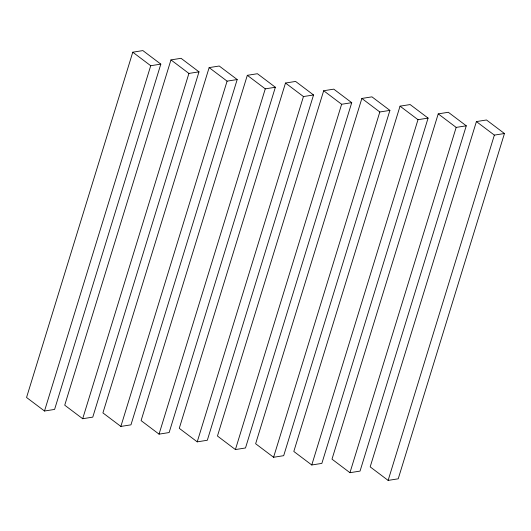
<?xml version="1.0" encoding="UTF-8"?>
<svg xmlns="http://www.w3.org/2000/svg" width="531" height="531" viewBox="0 0 531 531"><rect width="100%" height="100%" fill="white"/><g stroke="black" fill="none" stroke-linecap="round" stroke-linejoin="round"><path stroke-width="0.8" d="M132.777 52.191L26.55 397.487L44.504 411.014L54.593 409.421L160.82 64.125L142.866 50.598L132.777 52.191L150.724 65.725L160.82 64.125M44.504 411.014L150.724 65.725M170.955 59.903L64.729 405.193L82.683 418.727L92.772 417.127L198.999 71.838L181.051 58.304L170.955 59.903L188.91 73.431L198.999 71.838M82.683 418.727L188.91 73.431M209.141 67.61L102.914 412.906L120.862 426.433L130.958 424.84L237.184 79.544L219.23 66.017L209.141 67.61L227.089 81.143L237.184 79.544M120.862 426.433L227.089 81.143M247.32 75.322L141.093 420.612L159.048 434.146L169.137 432.553L275.363 87.257L257.409 73.723L247.32 75.322L265.274 88.85L275.363 87.257M159.048 434.146L265.274 88.85M285.499 83.028L179.272 428.325L197.227 441.852L207.316 440.259L313.542 94.969L295.594 81.435L285.499 83.028L303.453 96.562L313.542 94.969M197.227 441.852L303.453 96.562M323.684 90.741L217.458 436.031L235.406 449.565L245.501 447.972L351.728 102.675L333.773 89.148L323.684 90.741L341.632 104.268L351.728 102.675M235.406 449.565L341.632 104.268M361.863 98.447L255.637 443.743L273.591 457.277L283.68 455.678L389.907 110.388L371.952 96.854L361.863 98.447L379.818 111.981L389.907 110.388M273.591 457.277L379.818 111.981M400.042 106.16L293.816 451.456L311.77 464.983L321.859 463.39L428.086 118.094L410.138 104.567L400.042 106.16L417.997 119.694L428.086 118.094M311.77 464.983L417.997 119.694M438.228 113.873L332.001 459.162L349.949 472.696L360.045 471.097L466.271 125.807L448.317 112.273L438.228 113.873L456.175 127.4L466.271 125.807M349.949 472.696L456.175 127.4M476.407 121.579L370.18 466.875L388.134 480.402L398.223 478.809L504.45 133.513L486.496 119.986L476.407 121.579L494.361 135.113L504.45 133.513M388.134 480.402L494.361 135.113"/></g></svg>
